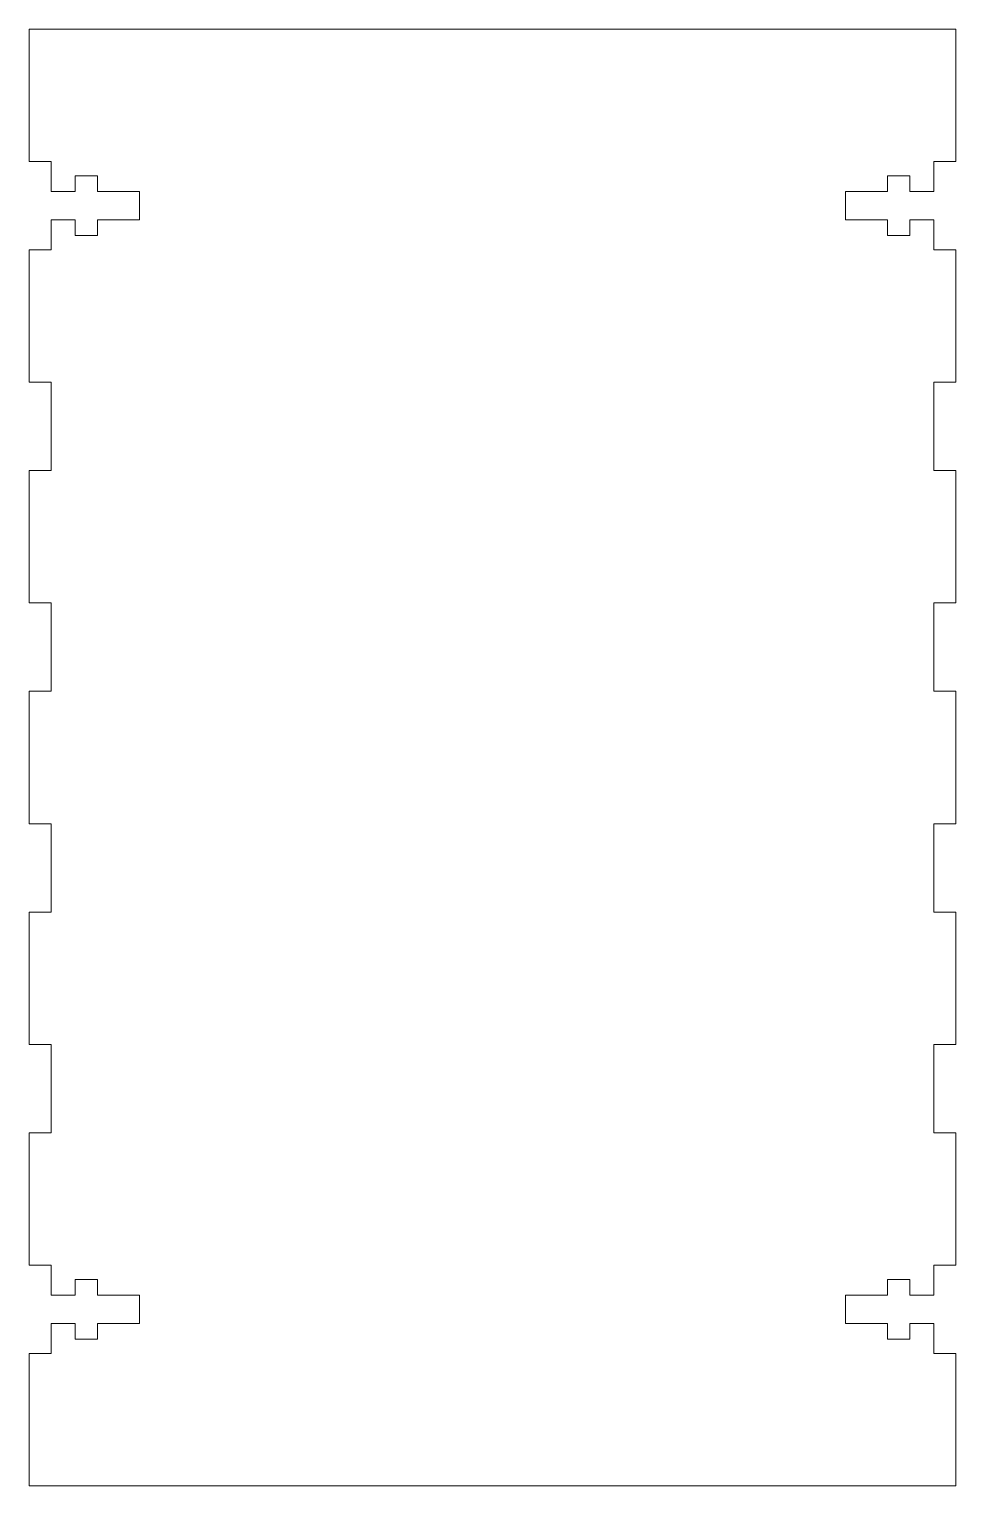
# Model space of a CAD drawing. Header units: inches. Extents: x -1.03 to 4.22, y 1.25 to 9.5.
import ezdxf

# ---------------------------------------------------------------- set-up
doc = ezdxf.new("R2010")
doc.units = ezdxf.units.IN
doc.header["$MEASUREMENT"] = 0

msp = doc.modelspace()

# ---------------------------------------------------------------- linework, layer by layer
at = {"color": 7, "linetype": 'Continuous', "lineweight": 15}
for p, q in [((4.2189, 9.5), (-1.0311, 9.5)), ((-1.0311, 9.5), (-1.0311, 8.75)), ((4.2189, 8.75), (4.2189, 9.5)), ((-1.0311, 8.75), (-0.9061, 8.75)), ((-0.9061, 8.75), (-0.9061, 8.5807)), ((4.0939, 8.5807), (4.0939, 8.75)), ((4.0939, 8.75), (4.2189, 8.75)), ((-0.7697, 8.6683), (-0.7697, 8.5807)), ((-0.6438, 8.6683), (-0.7697, 8.6683)), ((-0.6438, 8.5807), (-0.6438, 8.6683)), ((3.8317, 8.6683), (3.8317, 8.5807)), ((3.9576, 8.6683), (3.8317, 8.6683)), ((3.9576, 8.5807), (3.9576, 8.6683)), ((-0.7697, 8.5807), (-0.9061, 8.5807)), ((-0.4061, 8.5807), (-0.6438, 8.5807)), ((-0.4061, 8.4193), (-0.4061, 8.5807)), ((3.5939, 8.5807), (3.5939, 8.4193)), ((3.8317, 8.5807), (3.5939, 8.5807)), ((4.0939, 8.5807), (3.9576, 8.5807)), ((-0.9061, 8.4193), (-0.7697, 8.4193)), ((-0.9061, 8.4193), (-0.9061, 8.25)), ((-0.7697, 8.4193), (-0.7697, 8.3317)), ((-0.6438, 8.4193), (-0.4061, 8.4193)), ((-0.6438, 8.3317), (-0.6438, 8.4193)), ((3.5939, 8.4193), (3.8317, 8.4193)), ((3.8317, 8.4193), (3.8317, 8.3317)), ((3.9576, 8.4193), (4.0939, 8.4193)), ((3.9576, 8.3317), (3.9576, 8.4193)), ((4.0939, 8.25), (4.0939, 8.4193)), ((-0.9061, 8.25), (-1.0311, 8.25)), ((-1.0311, 8.25), (-1.0311, 7.5)), ((-0.7697, 8.3317), (-0.6438, 8.3317)), ((3.8317, 8.3317), (3.9576, 8.3317)), ((4.2189, 8.25), (4.0939, 8.25)), ((4.2189, 7.5), (4.2189, 8.25)), ((-1.0311, 7.5), (-0.9061, 7.5)), ((-0.9061, 7.5), (-0.9061, 7)), ((4.0939, 7), (4.0939, 7.5)), ((4.0939, 7.5), (4.2189, 7.5)), ((-0.9061, 7), (-1.0311, 7)), ((-1.0311, 7), (-1.0311, 6.25)), ((4.2189, 7), (4.0939, 7)), ((4.2189, 6.25), (4.2189, 7)), ((-1.0311, 6.25), (-0.9061, 6.25)), ((-0.9061, 6.25), (-0.9061, 5.75)), ((4.0939, 5.75), (4.0939, 6.25)), ((4.0939, 6.25), (4.2189, 6.25)), ((-0.9061, 5.75), (-1.0311, 5.75)), ((-1.0311, 5.75), (-1.0311, 5)), ((4.2189, 5.75), (4.0939, 5.75)), ((4.2189, 5), (4.2189, 5.75)), ((-1.0311, 5), (-0.9061, 5)), ((-0.9061, 5), (-0.9061, 4.5)), ((4.0939, 4.5), (4.0939, 5)), ((4.0939, 5), (4.2189, 5)), ((-0.9061, 4.5), (-1.0311, 4.5)), ((-1.0311, 4.5), (-1.0311, 3.75)), ((4.2189, 4.5), (4.0939, 4.5)), ((4.2189, 3.75), (4.2189, 4.5)), ((-1.0311, 3.75), (-0.9061, 3.75)), ((-0.9061, 3.75), (-0.9061, 3.25)), ((4.0939, 3.25), (4.0939, 3.75)), ((4.0939, 3.75), (4.2189, 3.75)), ((-0.9061, 3.25), (-1.0311, 3.25)), ((-1.0311, 3.25), (-1.0311, 2.5)), ((4.2189, 3.25), (4.0939, 3.25)), ((4.2189, 2.5), (4.2189, 3.25)), ((-1.0311, 2.5), (-0.9061, 2.5)), ((-0.9061, 2.5), (-0.9061, 2.3307)), ((4.0939, 2.3307), (4.0939, 2.5)), ((4.0939, 2.5), (4.2189, 2.5)), ((-0.7697, 2.4183), (-0.7697, 2.3307)), ((-0.6438, 2.4183), (-0.7697, 2.4183)), ((-0.6438, 2.3307), (-0.6438, 2.4183)), ((3.8317, 2.4183), (3.8317, 2.3307)), ((3.9576, 2.4183), (3.8317, 2.4183)), ((3.9576, 2.3307), (3.9576, 2.4183)), ((-0.7697, 2.3307), (-0.9061, 2.3307)), ((-0.4061, 2.3307), (-0.6438, 2.3307)), ((-0.4061, 2.1693), (-0.4061, 2.3307)), ((3.5939, 2.3307), (3.5939, 2.1693)), ((3.8317, 2.3307), (3.5939, 2.3307)), ((4.0939, 2.3307), (3.9576, 2.3307)), ((-0.9061, 2.1693), (-0.7697, 2.1693)), ((-0.9061, 2.1693), (-0.9061, 2)), ((-0.7697, 2.1693), (-0.7697, 2.0817)), ((-0.6438, 2.1693), (-0.4061, 2.1693)), ((-0.6438, 2.0817), (-0.6438, 2.1693)), ((3.5939, 2.1693), (3.8317, 2.1693)), ((3.8317, 2.1693), (3.8317, 2.0817)), ((3.9576, 2.1693), (4.0939, 2.1693)), ((3.9576, 2.0817), (3.9576, 2.1693)), ((4.0939, 2), (4.0939, 2.1693)), ((-0.7697, 2.0817), (-0.6438, 2.0817)), ((3.8317, 2.0817), (3.9576, 2.0817)), ((-0.9061, 2), (-1.0311, 2)), ((-1.0311, 2), (-1.0311, 1.25)), ((4.2189, 2), (4.0939, 2)), ((4.2189, 1.25), (4.2189, 2)), ((-1.0311, 1.25), (4.2189, 1.25))]:
    msp.add_line(p, q, dxfattribs=at)

doc.saveas('drawing.dxf')
